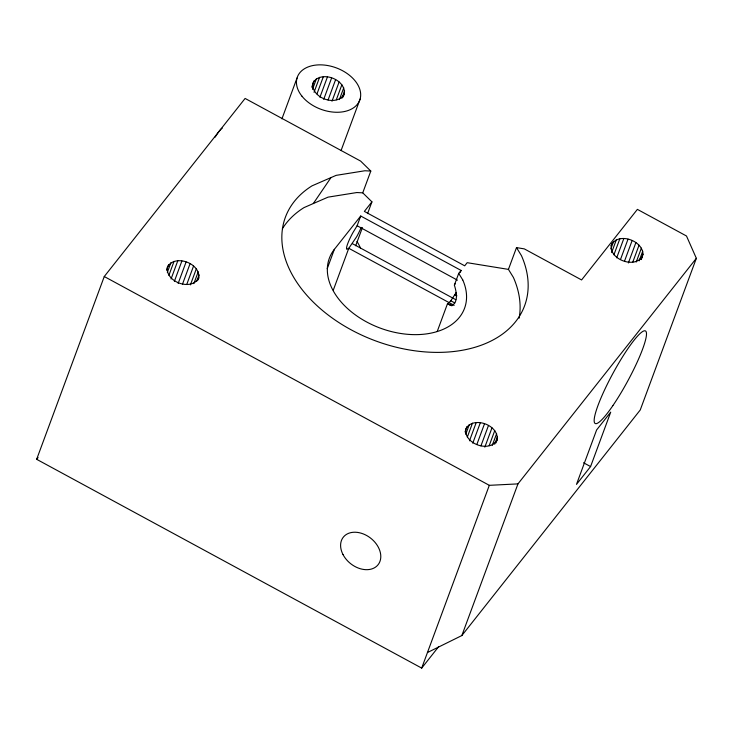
<?xml version="1.0" encoding="UTF-8"?>
<svg xmlns="http://www.w3.org/2000/svg" width="733" height="733" viewBox="0 0 733 733"><rect width="100%" height="100%" fill="white"/><g stroke="black" fill="none" stroke-linecap="round" stroke-linejoin="round"><path stroke-width="1.1" d="M198.799 277.853C200.503 263 174.39 253.71 167.261 267.334C165.548 282.187 191.661 291.468 198.799 277.853L198.002 279.997M344.336 93.824C346.04 78.972 319.927 69.681 312.789 83.305C311.085 98.158 337.198 107.439 344.336 93.824L343.145 97.031M497.212 439.663C498.916 424.81 472.803 415.529 465.666 429.144C463.962 443.996 490.075 453.287 497.212 439.663L496.012 442.879M611.762 243.741C606.887 259.601 637.884 270.486 643.006 254.241C642.621 239.957 617.085 231.601 610.965 245.885M465.034 431.929L467.003 426.579M465.757 434.193L469.312 424.535M467.315 437.125L472.455 423.17M438.719 646.579L421.695 668.102L36.65 459.307L104.26 276.533L245.106 98.442L360.618 161.077L370.806 171.064L362.743 192.843L371.933 201.841L367.572 213.624M166.602 270.12L168.59 264.76M167.335 272.374L170.899 262.726M168.892 275.296L174.042 261.36M171.055 278.98L177.798 260.756M174.372 281.335L181.903 260.966M178.165 283.405L186.09 261.965M182.535 284.056L190.067 263.688M186.823 284.239L193.567 266.015M190.397 284.871L196.343 268.791M193.851 283.625L198.212 271.833M196.673 281.353L199.055 274.921M281.93 118.847L297.021 78.046M311.745 87.154L314.127 80.731M312.478 89.399L316.436 78.697M314.036 92.312L319.579 77.332M316.995 93.851L323.335 76.727M319.918 97.269L327.44 76.938M323.711 99.34L331.628 77.936M328.082 99.99L335.604 79.659M331.976 101.246L339.104 81.986M336.337 99.743L341.88 84.762M339.397 99.569L343.75 87.804M341.816 98.378L344.592 90.892M341.037 150.622L360.105 99.074M327.23 268.654L334.376 249.33L360.718 216.015L461.057 270.422L460.333 272.374M333.304 290.121L348.78 248.285L356.705 236.667A16.639 2.63 -61.5 0 0 361.195 227.404M454.167 305.368L348.78 248.285L346.746 249.257A16.639 2.63 -61.5 0 1 352.848 232.764L357.118 225.746L360.718 216.015M355.688 245.757L362.423 227.551M437.207 331.536L447.506 303.673L451.885 305.817M450.529 305.276L447.506 303.673L452.014 305.469C458.794 301.657 456.219 291.138 454.378 285.11L458.711 273.391L461.057 270.422M455.239 294.95L456.036 292.806L450.795 300.787L447.854 303.682M519.12 318.186A127.533 84.671 20.3 0 0 513.402 277.431L508.436 269.387L516.499 247.607L524.297 248.881L581.59 279.942L637.389 209.372L686.491 235.999L696.35 258.309L640.248 409.976L461.845 635.557L427.449 652.544M469.477 440.817L476.212 422.575M472.776 443.181L480.317 422.776M476.963 444.18L484.504 423.775M480.93 445.893L488.48 425.497M484.825 447.148L491.98 427.834M489.195 445.637L494.757 430.61M421.695 668.102L489.314 485.328L517.956 483.89L696.35 258.309M461.845 635.557L517.956 483.89M610.836 248.927L613.613 241.423M611.615 252.583L616.371 239.718M613.915 254.818L619.861 238.738M616.691 257.842L623.829 238.546M620.485 259.537L628.016 239.169M624.598 260.921L632.13 240.552M628.355 262.973L635.896 242.605M632.698 262.341L639.048 245.189M636.226 262.057L641.375 248.121M639.158 260.856L642.731 251.208M641.027 259.601L643.006 254.241M641.393 259.161L642.19 257.017M590.578 466.573L610.717 412.129L596.625 429.941L576.486 484.385L590.578 466.573L583.541 462.761M492.255 445.435L496.626 433.643M494.674 444.235L497.469 436.731M454.378 285.11L455.321 283.469M282.361 228.76A127.533 84.671 20.3 0 1 303.993 207.613L313.321 203.536L330.977 177.597L336.126 175.361L364.897 170.762L370.806 171.064M36.65 459.307L38.07 457.52M371.933 201.841L364.365 211.406L464.704 265.813L467.178 262.689L508.436 269.387M330.977 177.597L312.047 185.834A127.533 84.671 20.3 0 0 381.499 342.962A127.533 84.671 20.3 0 0 521.456 255.661L516.499 247.607M313.321 203.536L328.072 197.14L356.843 192.541L362.743 192.843M454.891 294.776L456.906 295.848M455.789 299.696L352.426 243.677M450.795 300.787L454.827 302.931M357.118 225.746L457.456 280.162M104.26 276.533L489.314 485.328M458.711 273.391L462.77 279.969M462.77 279.969A72.081 47.856 20.3 0 1 392.696 331.893A72.081 47.856 20.3 0 1 334.376 249.33M215.181 137.108A16.639 2.63 -61.5 0 1 222.227 128.202M357.008 241.478A72.081 47.856 20.3 0 1 360.526 248.139M301.923 96.151A33.269 22.091 20.3 0 0 357.438 104.223A33.269 22.091 20.3 0 0 326.322 65.31A33.269 22.091 20.3 0 0 301.923 96.151M612.88 405.615A52.675 8.329 -61.5 0 0 645.746 331.16A52.675 8.329 -61.5 0 0 602.306 394.904A52.675 8.329 -61.5 0 0 612.88 405.615M343.017 554.579A22.182 16.208 38.3 0 0 377.807 565.07A22.182 16.208 38.3 0 0 361.277 533.23A22.182 16.208 38.3 0 0 343.017 554.579"/></g></svg>
